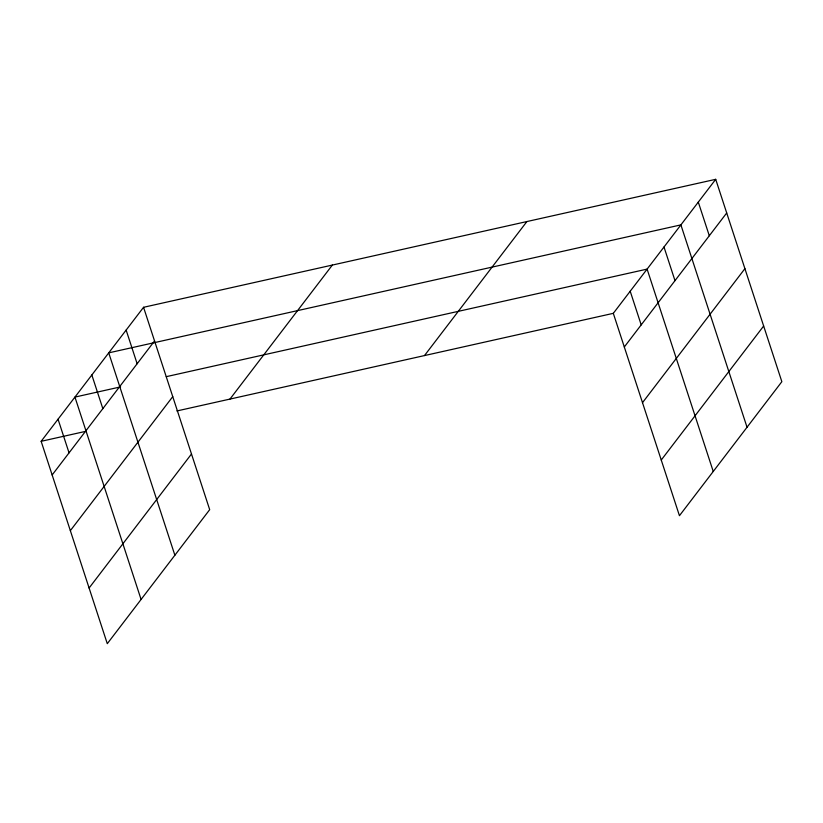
<?xml version="1.0" encoding="UTF-8"?>
<svg xmlns="http://www.w3.org/2000/svg" width="823" height="823" viewBox="0 0 823 823"><rect width="100%" height="100%" fill="white"/><g stroke="black" fill="none" stroke-linecap="round" stroke-linejoin="round"><path stroke-width="1.23" d="M143.552 307.298L209.69 509.663L107.288 643.679L41.15 441.313L143.552 307.298L715.712 179.321L781.85 381.687L679.448 515.702L613.31 313.337L715.712 179.321M52.147 474.974L154.549 340.959M70.346 530.65L172.748 396.635M229.967 399.083L332.358 265.068M89.1 588.013L191.492 453.987M424.493 355.567L526.895 221.552M624.307 346.987L726.709 212.972M642.506 402.663L744.908 268.648M661.25 460.026L763.651 326.011M120.6 386.882L74.944 397.087L141.083 599.453M166.267 376.667L647.104 269.111L713.243 471.476M41.15 441.313L85.571 431.375M176.894 410.955L613.31 313.337M698.295 202.098L709.303 235.759M747.037 427.25L680.888 224.885L108.729 352.861L174.877 555.227M663.996 246.993L674.994 280.653M630.202 291.219L641.199 324.879M126.145 330.085L137.143 363.735M91.837 374.979L102.834 408.63M58.042 419.205L69.05 452.856"/></g></svg>
